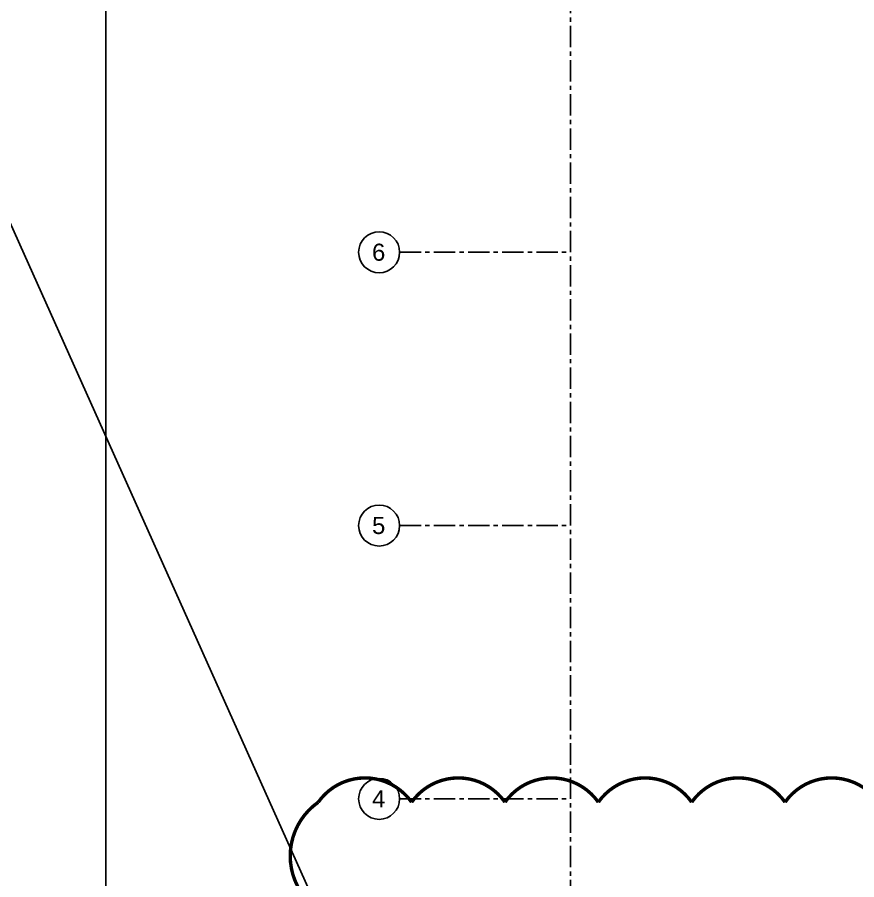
# Model space of a CAD drawing. Header units: millimetres. Extents: x -379292 to 1221486, y 92049 to 447512.
# Drawn here: x -257544 to -232980, y 118450 to 143698 of the extents above; entities that cross this region are included whole.
import ezdxf
from ezdxf.enums import TextEntityAlignment as Align

# ---------------------------------------------------------------- set-up
doc = ezdxf.new("R2010")
doc.units = ezdxf.units.MM
doc.linetypes.add('CENTER', pattern=[2, 1.25, -0.25, 0.25, -0.25])
for name, color, linetype in [('05_AXIS', 211, 'CENTER'), ('05_AXIS NAME', 7, 'Continuous'), ('05_HATCH SOLID-2', 253, 'Continuous')]:
    doc.layers.add(name, color=color, linetype=linetype)
doc.styles.add('YAZI-5', font='arial.ttf', dxfattribs={"height": 5})

# ---------------------------------------------------------------- blocks, each defined once
blk = doc.blocks.new('AWAKS ADI')
at = {"layer": '05_AXIS NAME', "color": 2}
blk.add_circle((0, 0), 6, dxfattribs=at)
at = {"layer": '05_AXIS NAME', "style": 'YAZI-5'}
blk.add_attdef('AKSADI', text='', height=5, dxfattribs=at).set_placement((0, 0), align=Align.MIDDLE_CENTER)
blk = doc.blocks.new('202_Aks')
at = {"layer": '05_AXIS', "ltscale": 500}
for p, q in [((0, -182300), (0, 5000)), ((-5000, -141300), (0, -141300)), ((-5000, -149300), (0, -149300)), ((-5000, -157300), (0, -157300))]:
    blk.add_line(p, q, dxfattribs=at)
at = {"layer": '05_AXIS NAME'}
ref = blk.add_blockref('AWAKS ADI', (-5600, -141300), dxfattribs=dict(at, xscale=-100, yscale=100, zscale=100))
ref.add_attrib('AKSADI', '6', dxfattribs={"height": 500, "style": 'YAZI-5'}).set_placement((-5614, -141298), align=Align.MIDDLE_CENTER)
ref = blk.add_blockref('AWAKS ADI', (-5600, -149300), dxfattribs=dict(at, xscale=-100, yscale=100, zscale=100))
ref.add_attrib('AKSADI', '5', dxfattribs={"height": 500, "style": 'YAZI-5'}).set_placement((-5614, -149298), align=Align.MIDDLE_CENTER)
ref = blk.add_blockref('AWAKS ADI', (-5600, -157300), dxfattribs=dict(at, xscale=-100, yscale=100, zscale=100))
ref.add_attrib('AKSADI', '4', dxfattribs={"height": 500, "style": 'YAZI-5'}).set_placement((-5614, -157298), align=Align.MIDDLE_CENTER)
blk = doc.blocks.new('OtoParkBodrumKatMimari')
at = {"layer": '05_HATCH SOLID-2', "color": 251, "ltscale": 25}
blk.add_lwpolyline([(150500, -8770), (-8600, -8770), (-8600, 187430)], dxfattribs=at)
at = {"layer": '05_AXIS'}
blk.add_blockref('202_Aks', (5000, 177300), dxfattribs=at)

msp = doc.modelspace()

# ---------------------------------------------------------------- block references
at = {"color": 8}
msp.add_blockref('OtoParkBodrumKatMimari', (-246354.8, 100818.8), dxfattribs=at)

# ---------------------------------------------------------------- next in the draw order: linework, layer by layer
at = {"color": 30}
msp.add_line((-248737, 117570.2), (-359879.5, 365395.5), dxfattribs=at)
at = {"color": 30, "const_width": 100}
msp.add_lwpolyline([(-248737, 117570.2, -0.5205671), (-248737, 120719.7, -0.5205671), (-246005.1, 120719.7, -0.5205671), (-243273.2, 120719.7, -0.5205671), (-240541.3, 120719.7, -0.5205671), (-237809.4, 120719.7, -0.5205671), (-235077.5, 120719.7, -0.5205671), (-232345.6, 120719.7, -0.5205671), (-229613.7, 120719.7, -0.5205671), (-226881.8, 120719.7, -0.5205671), (-224149.9, 120719.7, -0.5205671), (-221418, 120719.7, -0.5205671), (-218686.2, 120719.7, -0.5205671), (-215954.3, 120719.7, -0.5205671), (-213222.4, 120719.7, -0.5205671), (-210490.5, 120719.7, -0.5205671), (-207758.6, 120719.7, -0.5205671), (-205026.7, 120719.7, -0.5205671), (-202294.8, 120719.7, -0.5205671), (-199562.9, 120719.7, -0.5205671)], format="xyb", dxfattribs=at)

doc.saveas('drawing.dxf')
